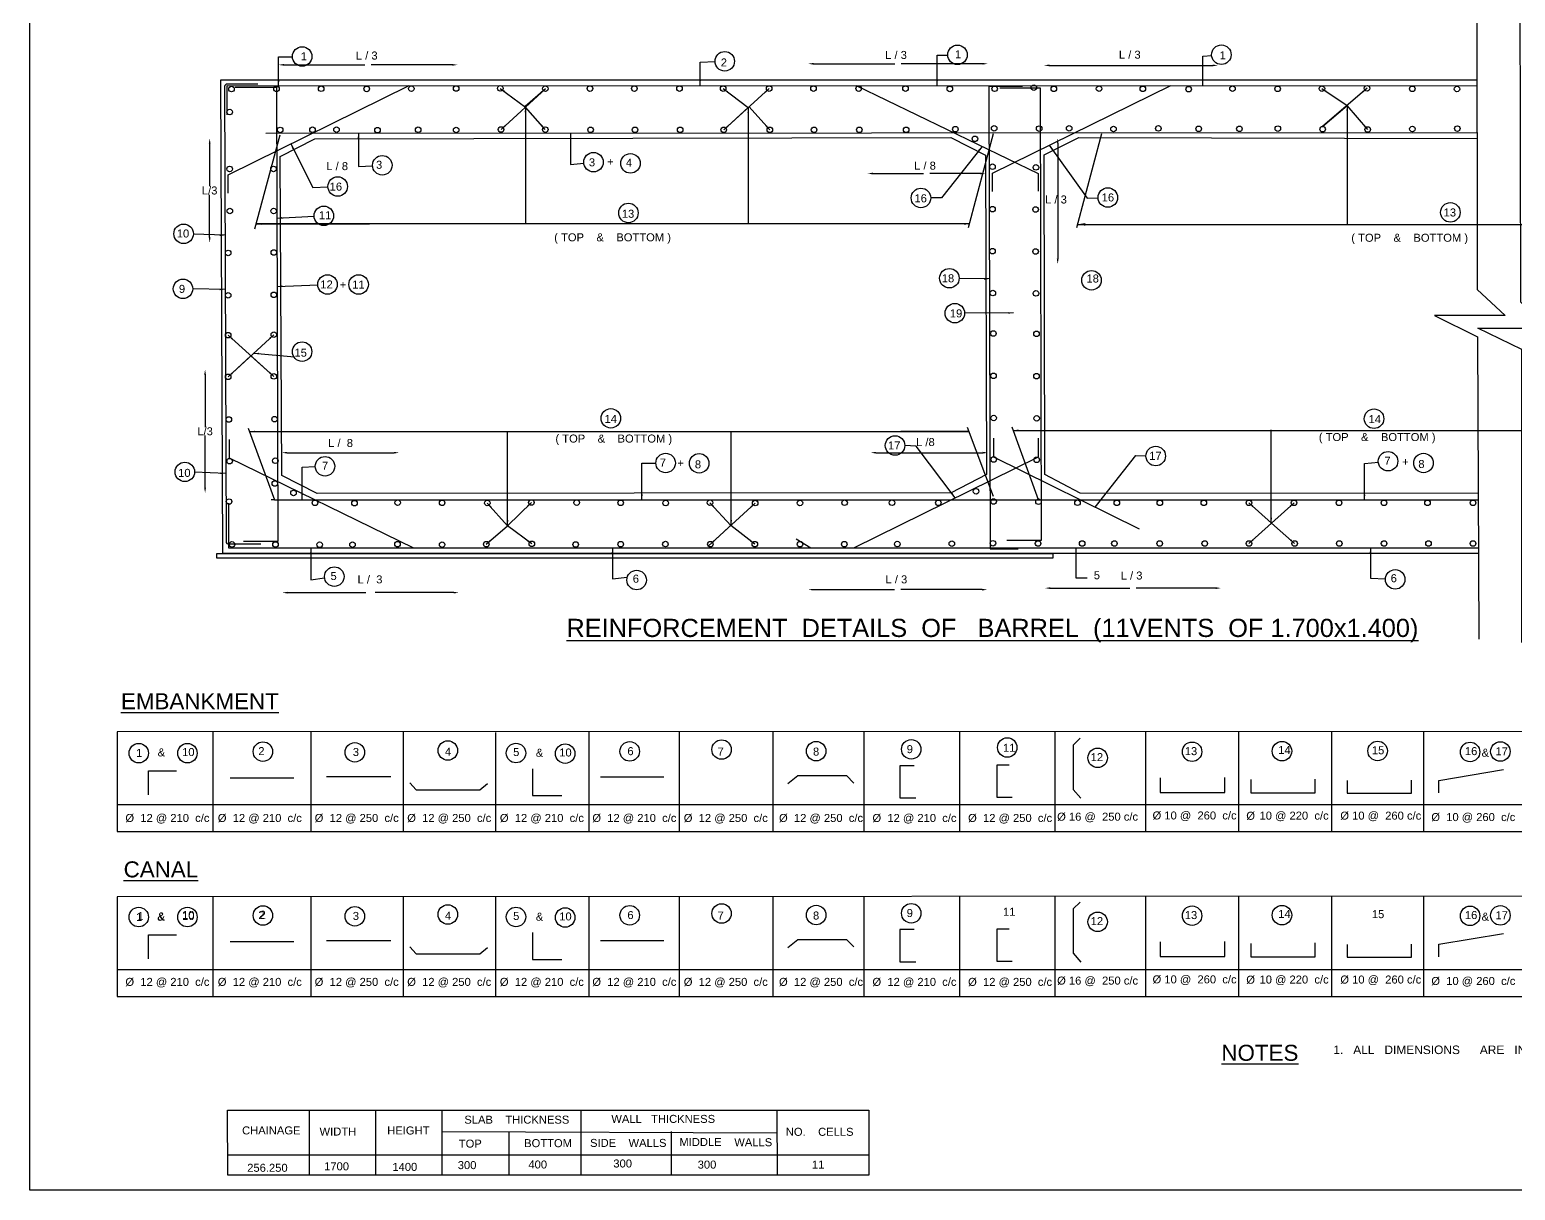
# Model space of a CAD drawing. Header units: inches. Extents: x 33096 to 37838, y -119 to 3188.
# Drawn here: x 33096 to 35880, y -116 to 2058 of the extents above; entities that cross this region are included whole.
import ezdxf

# ---------------------------------------------------------------- set-up
doc = ezdxf.new("R2010")
doc.units = ezdxf.units.IN
doc.header["$MEASUREMENT"] = 0
doc.layers.add('DIMENSIONS', color=255, linetype='Continuous')
doc.layers.add('TEXT', color=1, linetype='Continuous')
doc.styles.get("Standard").update_dxf_attribs({"font": 'arial.ttf', "height": 15})
doc.dimstyles.get("Standard").update_dxf_attribs({"dimtxt": 15, "dimasz": 10, "dimexe": 0.18, "dimexo": 0.0625, "dimgap": 0.09, "dimtad": 0, "dimtih": 1, "dimtoh": 1, "dimdec": 4, "dimzin": 0, "dimdsep": 46, "dimtxsty": 'Standard', "dimcen": 0.09, "dimse1": 1, "dimse2": 1, "dimadec": 0, "dimazin": 0, "dimtfac": 1, "dimtdec": 4, "dimtofl": 0, "dimtmove": 0, "dimatfit": 3, "dimfxl": 1, "dimtolj": 1, "dimtzin": 0, "dimarcsym": 0})

# ---------------------------------------------------------------- blocks, each defined once
blk = doc.blocks.new('*D80')
at = {"layer": 'Defpoints', "color": 0, "transparency": 16777216}
for p in [(34891.8, 1994.2), (34555.3, 1964.3), (34891.8, 1964.3)]:
    blk.add_point(p, dxfattribs=at)
at = {"layer": 'DIMENSIONS', "color": 0, "lineweight": -2, "transparency": 16777216}
for p, q in [((34565.3, 1994.2), (34717.7, 1994.2)), ((34881.8, 1994.2), (34729.5, 1994.2))]:
    blk.add_line(p, q, dxfattribs=at)
at = {"layer": 'DIMENSIONS', "color": 0, "transparency": 16777216}
for points in [[(34565.3, 1995.8), (34565.3, 1992.5), (34555.3, 1994.2)], [(34881.8, 1995.8), (34881.8, 1992.5), (34891.8, 1994.2)]]:
    blk.add_solid(points, dxfattribs=at)
at = {"layer": 'DIMENSIONS', "color": 0, "transparency": 16777216, "insert": (34723.6, 1994.2), "char_height": 15, "attachment_point": 5}
blk.add_mtext('\\A1;  ', dxfattribs=at)
blk = doc.blocks.new('*D81')
at = {"layer": 'Defpoints', "color": 0, "transparency": 16777216}
for p in [(34996.8, 1992.9), (35323.1, 1992.9), (35323.1, 1991.1)]:
    blk.add_point(p, dxfattribs=at)
at = {"layer": 'DIMENSIONS', "color": 0, "lineweight": -2, "transparency": 16777216}
blk.add_line((35006.8, 1991.1), (35313.1, 1991.1), dxfattribs=at)
at = {"layer": 'DIMENSIONS', "color": 0, "transparency": 16777216}
for points in [[(35006.8, 1992.8), (35006.8, 1989.5), (34996.8, 1991.1)], [(35313.1, 1992.8), (35313.1, 1989.5), (35323.1, 1991.1)]]:
    blk.add_solid(points, dxfattribs=at)
blk = doc.blocks.new('*D83')
at = {"layer": 'Defpoints', "color": 0, "transparency": 16777216}
for p in [(33562.5, 1989.5), (33898, 1992.1), (33898, 1989.5)]:
    blk.add_point(p, dxfattribs=at)
at = {"layer": 'DIMENSIONS', "color": 0, "lineweight": -2, "transparency": 16777216}
for p, q in [((33572.5, 1992.1), (33724.3, 1992.1)), ((33888, 1992.1), (33736.2, 1992.1))]:
    blk.add_line(p, q, dxfattribs=at)
at = {"layer": 'DIMENSIONS', "color": 0, "transparency": 16777216}
for points in [[(33572.5, 1993.8), (33572.5, 1990.5), (33562.5, 1992.1)], [(33888, 1993.8), (33888, 1990.5), (33898, 1992.1)]]:
    blk.add_solid(points, dxfattribs=at)
at = {"layer": 'DIMENSIONS', "color": 0, "transparency": 16777216, "insert": (33730.3, 1992.1), "char_height": 15, "attachment_point": 5}
blk.add_mtext('\\A1;  ', dxfattribs=at)
blk = doc.blocks.new('*D84')
at = {"layer": 'Defpoints', "color": 0, "transparency": 16777216}
for p in [(34666.3, 1787.9), (34887.8, 1788.6), (34887.8, 1788.6)]:
    blk.add_point(p, dxfattribs=at)
at = {"layer": 'DIMENSIONS', "color": 0, "lineweight": -2, "transparency": 16777216}
for p, q in [((34676.3, 1788.6), (34771.1, 1788.6)), ((34877.8, 1788.6), (34782.9, 1788.6))]:
    blk.add_line(p, q, dxfattribs=at)
at = {"layer": 'DIMENSIONS', "color": 0, "transparency": 16777216}
for points in [[(34676.3, 1790.2), (34676.3, 1786.9), (34666.3, 1788.6)], [(34877.8, 1790.2), (34877.8, 1786.9), (34887.8, 1788.6)]]:
    blk.add_solid(points, dxfattribs=at)
at = {"layer": 'DIMENSIONS', "color": 0, "transparency": 16777216, "insert": (34777, 1788.6), "char_height": 15, "attachment_point": 5}
blk.add_mtext('\\A1;  ', dxfattribs=at)
blk = doc.blocks.new('*D85')
at = {"layer": 'Defpoints', "color": 0, "transparency": 16777216}
for p in [(35019.2, 1854.8), (35019.2, 1618.8), (35022.7, 1618.8)]:
    blk.add_point(p, dxfattribs=at)
at = {"layer": 'DIMENSIONS', "color": 0, "lineweight": -2, "transparency": 16777216}
blk.add_line((35022.7, 1844.8), (35022.7, 1628.8), dxfattribs=at)
at = {"layer": 'DIMENSIONS', "color": 0, "transparency": 16777216}
for points in [[(35021, 1844.8), (35024.4, 1844.8), (35022.7, 1854.8)], [(35021, 1628.8), (35024.4, 1628.8), (35022.7, 1618.8)]]:
    blk.add_solid(points, dxfattribs=at)
blk = doc.blocks.new('*D89')
at = {"layer": 'Defpoints', "color": 0, "transparency": 16777216}
for p in [(34998.9, 1012.6), (35328.6, 1012.6), (35328.6, 1011.9)]:
    blk.add_point(p, dxfattribs=at)
at = {"layer": 'DIMENSIONS', "color": 0, "lineweight": -2, "transparency": 16777216}
for p, q in [((35008.9, 1011.9), (35157.8, 1011.9)), ((35318.6, 1011.9), (35169.7, 1011.9))]:
    blk.add_line(p, q, dxfattribs=at)
at = {"layer": 'DIMENSIONS', "color": 0, "transparency": 16777216}
for points in [[(35008.9, 1013.5), (35008.9, 1010.2), (34998.9, 1011.9)], [(35318.6, 1013.5), (35318.6, 1010.2), (35328.6, 1011.9)]]:
    blk.add_solid(points, dxfattribs=at)
at = {"layer": 'DIMENSIONS', "color": 0, "transparency": 16777216, "insert": (35163.8, 1011.9), "char_height": 15, "attachment_point": 5}
blk.add_mtext('\\A1;  ', dxfattribs=at)
blk = doc.blocks.new('*D90')
at = {"layer": 'Defpoints', "color": 0, "transparency": 16777216}
for p in [(34555, 1007), (34890.8, 1009), (34890.8, 1007)]:
    blk.add_point(p, dxfattribs=at)
at = {"layer": 'DIMENSIONS', "color": 0, "lineweight": -2, "transparency": 16777216}
for p, q in [((34565, 1009), (34717, 1009)), ((34880.8, 1009), (34728.8, 1009))]:
    blk.add_line(p, q, dxfattribs=at)
at = {"layer": 'DIMENSIONS', "color": 0, "transparency": 16777216}
for points in [[(34565, 1010.6), (34565, 1007.3), (34555, 1009)], [(34880.8, 1010.6), (34880.8, 1007.3), (34890.8, 1009)]]:
    blk.add_solid(points, dxfattribs=at)
at = {"layer": 'DIMENSIONS', "color": 0, "transparency": 16777216, "insert": (34722.9, 1009), "char_height": 15, "attachment_point": 5}
blk.add_mtext('\\A1;  ', dxfattribs=at)
blk = doc.blocks.new('*D91')
at = {"layer": 'Defpoints', "color": 0, "transparency": 16777216}
for p in [(33569.5, 1003.4), (33900.4, 1003.4), (33900.4, 1003.4)]:
    blk.add_point(p, dxfattribs=at)
at = {"layer": 'DIMENSIONS', "color": 0, "lineweight": -2, "transparency": 16777216}
for p, q in [((33579.5, 1003.4), (33726.1, 1003.4)), ((33890.4, 1003.4), (33743.8, 1003.4))]:
    blk.add_line(p, q, dxfattribs=at)
at = {"layer": 'DIMENSIONS', "color": 0, "transparency": 16777216}
for points in [[(33579.5, 1005), (33579.5, 1001.7), (33569.5, 1003.4)], [(33890.4, 1005), (33890.4, 1001.7), (33900.4, 1003.4)]]:
    blk.add_solid(points, dxfattribs=at)
at = {"layer": 'DIMENSIONS', "color": 0, "transparency": 16777216, "insert": (33734.9, 1003.4), "char_height": 15, "attachment_point": 5}
blk.add_mtext('\\A1;   ', dxfattribs=at)
blk = doc.blocks.new('*D92')
at = {"layer": 'Defpoints', "color": 0, "transparency": 16777216}
for p in [(33568.5, 1264.8), (33788.6, 1265.6), (33788.6, 1264.8)]:
    blk.add_point(p, dxfattribs=at)
at = {"layer": 'DIMENSIONS', "color": 0, "lineweight": -2, "transparency": 16777216}
blk.add_line((33578.5, 1265.6), (33778.6, 1265.6), dxfattribs=at)
at = {"layer": 'DIMENSIONS', "color": 0, "transparency": 16777216}
for points in [[(33578.5, 1267.2), (33578.5, 1263.9), (33568.5, 1265.6)], [(33778.6, 1267.2), (33778.6, 1263.9), (33788.6, 1265.6)]]:
    blk.add_solid(points, dxfattribs=at)
blk = doc.blocks.new('*D93')
at = {"layer": 'Defpoints', "color": 0, "transparency": 16777216}
for p in [(34672.2, 1264.8), (34892.4, 1265.6), (34892.4, 1264.8)]:
    blk.add_point(p, dxfattribs=at)
at = {"layer": 'DIMENSIONS', "color": 0, "lineweight": -2, "transparency": 16777216}
blk.add_line((34682.2, 1265.6), (34882.4, 1265.6), dxfattribs=at)
at = {"layer": 'DIMENSIONS', "color": 0, "transparency": 16777216}
for points in [[(34682.2, 1267.2), (34682.2, 1263.9), (34672.2, 1265.6)], [(34882.4, 1267.2), (34882.4, 1263.9), (34892.4, 1265.6)]]:
    blk.add_solid(points, dxfattribs=at)
blk = doc.blocks.new('*D94')
at = {"layer": 'Defpoints', "color": 0, "transparency": 16777216}
for p in [(33434.8, 1421.3), (33424.8, 1189.9), (33434.8, 1189.9)]:
    blk.add_point(p, dxfattribs=at)
at = {"layer": 'DIMENSIONS', "color": 0, "lineweight": -2, "transparency": 16777216}
for p, q in [((33424.8, 1411.3), (33424.8, 1313.4)), ((33424.8, 1199.9), (33424.8, 1297.7))]:
    blk.add_line(p, q, dxfattribs=at)
at = {"layer": 'DIMENSIONS', "color": 0, "transparency": 16777216}
for points in [[(33423.1, 1411.3), (33426.5, 1411.3), (33424.8, 1421.3)], [(33423.1, 1199.9), (33426.5, 1199.9), (33424.8, 1189.9)]]:
    blk.add_solid(points, dxfattribs=at)
at = {"layer": 'DIMENSIONS', "color": 0, "transparency": 16777216, "insert": (33424.8, 1305.6), "char_height": 15, "attachment_point": 5}
blk.add_mtext('\\A1;L/3', dxfattribs=at)
blk = doc.blocks.new('*D95')
at = {"layer": 'Defpoints', "color": 0, "transparency": 16777216}
for p in [(33431.7, 1854.5), (33431.7, 1658.9), (33433.3, 1658.9)]:
    blk.add_point(p, dxfattribs=at)
at = {"layer": 'DIMENSIONS', "color": 0, "lineweight": -2, "transparency": 16777216}
for p, q in [((33433.3, 1844.5), (33433.3, 1764.6)), ((33433.3, 1668.9), (33433.3, 1748.9))]:
    blk.add_line(p, q, dxfattribs=at)
at = {"layer": 'DIMENSIONS', "color": 0, "transparency": 16777216}
for points in [[(33431.7, 1844.5), (33435, 1844.5), (33433.3, 1854.5)], [(33431.7, 1668.9), (33435, 1668.9), (33433.3, 1658.9)]]:
    blk.add_solid(points, dxfattribs=at)
at = {"layer": 'DIMENSIONS', "color": 0, "transparency": 16777216, "insert": (33433.3, 1756.7), "char_height": 15, "attachment_point": 5}
blk.add_mtext('\\A1;L/3', dxfattribs=at)

msp = doc.modelspace()

# ---------------------------------------------------------------- linework, layer by layer
at = {"color": 0}
for points in [[(33538.71152, 1864.23368), (35808.92099, 1865.47763), (35808.92099, 2141.6584)], [(35892.41472, 909.9011), (35892.41472, 1458.68879), (35810.24952, 1498.67191), (35942.78274, 1498.67191), (35890.61097, 1547.81876), (35889.33019, 2140.45863)], [(35811.42535, 1076.67031), (33457.93132, 1076.67031), (33454.51191, 1964.25793), (35808.92099, 1964.25793)], [(33466.06712, 1898.63536), (33466.06712, 1953.42918), (35808.92099, 1953.07086)], [(33467.82971, 1751.67031), (33467.82971, 1786.32598), (33807.31668, 1953.37699)], [(33481.33861, 1950.25629), (33558.49258, 1950.25629), (33561.39459, 1099.09309), (33496.9538, 1099.09309)], [(34644.7498, 1953.24891), (34985.88111, 1788.46796), (34985.88111, 1755.62553)], [(34956.55995, 1951.55222), (34893.82988, 1951.55222), (34895.8773, 1085.23765), (34948.74013, 1085.23765)], [(34900.38358, 1754.97839), (34900.38358, 1789.27689), (35234.46976, 1953.15872)], [(34927.3574, 1101.55737), (34992.59449, 1101.55737), (34990.40555, 1948.35391), (34913.97555, 1948.35391)], [(35808.92099, 1865.47763), (35808.92099, 1571.38006), (35861.6304, 1522.32281), (35729.19049, 1522.32281), (35809.76817, 1482.50449), (35812.07983, 916.39321)], [(33564.5464, 1860.51089), (33517.25135, 1684.07013)], [(33565.73423, 1820.29806), (33630.73153, 1853.32058), (34822.31214, 1855.98737), (34887.66569, 1823.07149), (34889.42904, 1224.61468), (34823.1171, 1190.57876), (33634.89765, 1188.96517), (33568.65783, 1222.73484), (33565.73423, 1820.29806)], [(34902.00098, 1863.17224), (34854.96554, 1686.55155)], [(35810.96667, 1188.9976), (35064.54174, 1189.94785), (34998.61153, 1224.54081), (34997.27729, 1823.39966), (35062.42158, 1856.01296), (35808.92099, 1854.03217)], [(35104.9202, 1863.21153), (35057.72307, 1687.06459)], [(33505.27318, 1311.54303), (33554.7292, 1177.37825), (33548.66543, 1177.37825)], [(34853.26619, 1313.27089), (34901.71162, 1183.80778)], [(34986.93882, 1177.27251), (34937.39355, 1313.19055)], [(33470.15345, 1290.32801), (33470.15345, 1255.86852), (33815.38737, 1087.57165)], [(34640.60605, 1087.57165), (34986.98319, 1258.08883), (34986.98319, 1292.77216)], [(34902.10954, 1292.47886), (34902.10954, 1257.59685), (35175.50735, 1123.01108)], [(33468.71714, 1171.11793), (33468.71714, 1087.57165), (35811.38084, 1087.57165)], [(33554.7292, 1177.37825), (35811.0148, 1177.21166)], [(34532.82437, 1103.92063), (34559.96409, 1087.57165)], [(33259.92661, 742.34017), (33259.92661, 606.38712), (33259.92661, 555.81413), (36237.88673, 555.81413), (36237.88673, 743.26175), (33259.92661, 742.34017), (33259.92661, 606.38712), (36237.88673, 606.38712)], [(33439.28077, 742.39567), (33439.28077, 555.81413)], [(33623.21067, 742.39567), (33623.21067, 555.81413)], [(33796.06996, 742.39567), (33796.06996, 555.81413)], [(33968.92923, 741.38897), (33968.92923, 554.80744)], [(34143.82558, 742.39567), (34143.82558, 555.81413)], [(34313.27877, 742.39567), (34313.27877, 555.81413)], [(34488.9705, 742.39567), (34488.9705, 555.81413)], [(34659.2752, 742.39567), (34659.2752, 555.81413)], [(34838.94669, 742.39567), (34838.94669, 555.81413)], [(35017.28701, 742.39567), (35017.28701, 555.81413)], [(35065.07322, 730.61251), (35051.7214, 717.94416)], [(35187.31922, 742.39567), (35187.31922, 555.81413)], [(35361.48538, 742.39567), (35361.48538, 555.81413)], [(35536.10327, 742.39567), (35536.10327, 555.81413)], [(35708.3154, 742.39567), (35708.3154, 555.81413)], [(35051.7214, 717.94416), (35051.7214, 634.80583), (35066.09296, 618.31792)], [(33318.91811, 624.54605), (33318.91811, 669.43066), (33371.45425, 669.43066)], [(34038.46867, 673.59338), (34038.46867, 623.48012), (34093.68555, 623.48012)], [(34753.69996, 679.19922), (34727.13211, 679.19922), (34727.13211, 619.03759), (34756.67472, 619.03759)], [(34931.57631, 680.04716), (34908.58862, 680.04716), (34908.58862, 619.93943), (34937.57675, 619.93943)], [(35737.06404, 628.17602), (35737.06404, 651.76873), (35858.382, 671.81646)], [(33471.94235, 656.68108), (33591.28207, 656.68108)], [(33652.62426, 658.73806), (33773.15145, 658.73806)], [(33808.27472, 646.8656), (33820.44618, 634.11489), (33939.48906, 634.11489), (33954.3323, 645.97601)], [(34165.69048, 658.51466), (34284.73337, 658.51466)], [(34517.05363, 645.56551), (34535.49142, 660.93707), (34626.60513, 660.93707), (34640.54236, 646.72313)], [(35214.87194, 656.34849), (35214.87194, 628.69346), (35335.66074, 628.69346), (35335.66074, 657.13597)], [(35384.83291, 653.23378), (35384.83291, 628.19366), (35505.49704, 628.19366), (35505.49704, 654.26863)], [(35565.47145, 651.61728), (35565.47145, 627.86833), (35685.51912, 627.86833), (35685.51912, 651.93035)], [(33259.92661, 433.60486), (33259.92661, 297.65181), (33259.92661, 247.07882), (36237.88673, 247.07882), (36237.88673, 434.52645), (33259.92661, 433.60486), (33259.92661, 297.65181), (36237.88673, 297.65181)], [(33439.28077, 433.66036), (33439.28077, 247.07882)], [(33623.21067, 433.66036), (33623.21067, 247.07882)], [(33796.06996, 433.66036), (33796.06996, 247.07882)], [(33968.92923, 432.65367), (33968.92923, 246.07213)], [(34143.82558, 433.66036), (34143.82558, 247.07882)], [(34313.27877, 433.66036), (34313.27877, 247.07882)], [(34488.9705, 433.66036), (34488.9705, 247.07882)], [(34659.2752, 433.66036), (34659.2752, 247.07882)], [(34838.94669, 433.66036), (34838.94669, 247.07882)], [(35017.28701, 433.66036), (35017.28701, 247.07882)], [(35065.07322, 423.52692), (35051.7214, 410.85857)], [(35187.31922, 433.66036), (35187.31922, 247.07882)], [(35361.48538, 433.66036), (35361.48538, 247.07882)], [(35536.10327, 433.66036), (35536.10327, 247.07882)], [(35708.3154, 433.66036), (35708.3154, 247.07882)], [(35051.7214, 410.85857), (35051.7214, 327.72023), (35066.09296, 311.23232)], [(33318.91811, 317.46046), (33318.91811, 362.34506), (33371.45425, 362.34506)], [(34038.46867, 366.50779), (34038.46867, 316.39453), (34093.68555, 316.39453)], [(34753.69996, 372.11363), (34727.13211, 372.11363), (34727.13211, 311.952), (34756.67472, 311.952)], [(34931.57631, 372.96157), (34908.58862, 372.96157), (34908.58862, 312.85383), (34937.57675, 312.85383)], [(35737.06404, 321.09043), (35737.06404, 344.68314), (35858.382, 364.73087)], [(33471.94235, 349.59548), (33591.28207, 349.59548)], [(33652.62426, 351.65247), (33773.15145, 351.65247)], [(33808.27472, 339.78), (33820.44618, 327.0293), (33939.48906, 327.0293), (33954.3323, 338.89041)], [(34165.69048, 351.42907), (34284.73337, 351.42907)], [(34517.05363, 338.47991), (34535.49142, 353.85148), (34626.60513, 353.85148), (34640.54236, 339.63754)], [(35214.87194, 349.2629), (35214.87194, 321.60787), (35335.66074, 321.60787), (35335.66074, 350.05038)], [(35384.83291, 346.14819), (35384.83291, 321.10807), (35505.49704, 321.10807), (35505.49704, 347.18303)], [(35565.47145, 344.53168), (35565.47145, 320.78274), (35685.51912, 320.78274), (35685.51912, 344.84476)], [(33466.47938, 33.91279), (34668.75537, 33.91279), (34668.75537, -87.82406), (33467.69318, -87.82406), (33466.47938, 33.91279)], [(33619.93741, 33.91279), (33619.93741, -87.82406)], [(33743.99425, 33.91279), (33743.99425, -87.82406)], [(33868.77338, 33.91279), (33868.77338, -87.82406)], [(34129.19579, 33.91279), (34129.19579, -87.82406)], [(34496.11604, 33.91279), (34497.09541, -87.82406)], [(33868.77338, -6.09069), (34496.46021, -8.86789)], [(33994.1321, -6.96981), (33994.1321, -87.82406)], [(34298.43007, -6.1887), (34298.43007, -87.82406)], [(33467.31417, -49.81159), (34668.75537, -49.81159)]]:
    msp.add_lwpolyline(points, dxfattribs=at)
msp.add_lwpolyline([(33523.77961, 1956.22035), (33466.41842, 1956.22035, 0.3741714585), (33461.02698, 1951.52888), (33464.15051, 1099.10592, 0.4539569613), (33469.303, 1094.63355), (33529.03052, 1094.63355)], format="xyb", dxfattribs=at)
msp.add_lwpolyline([(33447.07625, 1076.67031), (35013.75013, 1076.67031), (35013.75013, 1068.10328), (33447.07625, 1068.10328)], close=True, dxfattribs=at)
for centre, radius in [((33606.76077, 2007.71637), 18.27525), ((34398.76559, 1998.76487), 18.27525), ((34834.84815, 2010.93705), 18.27525), ((35329.52419, 2011.123), 18.27525), ((33474.19516, 1946.7991), 5.20047), ((33558.62271, 1947.07567), 5.20047), ((33642.24388, 1947.32715), 5.20047), ((33727.72584, 1947.04227), 5.20047), ((33811.33123, 1947.54278), 5.20047), ((33895.26953, 1947.77192), 5.20047), ((33978.06114, 1948.00106), 5.20047), ((34062.5598, 1947.45469), 5.20047), ((34146.07423, 1947.67753), 5.20047), ((34229.35298, 1947.67753), 5.20047), ((34313.92437, 1947.67753), 5.20047), ((34395.69368, 1947.67753), 5.20047), ((34482.0482, 1947.67753), 5.20047), ((34564.99793, 1947.67753), 5.20047), ((34649.82375, 1947.67753), 5.20047), ((34737.54135, 1947.67753), 5.20047), ((34820.66198, 1947.0138), 5.20047), ((34904.52388, 1947.33483), 5.20047), ((34977.90558, 1949.42078), 5.20047), ((35015.49883, 1947.17358), 5.20047), ((35100.32465, 1947.4946), 5.20047), ((35182.37855, 1947.19034), 5.20047), ((35268.16831, 1946.54829), 5.20047), ((35350.41101, 1947.57709), 5.20047), ((35434.85756, 1947.22257), 5.20047), ((35517.88484, 1947.57709), 5.20047), ((35602.49279, 1948.25016), 5.20047), ((35687.29416, 1947.18664), 5.20047), ((35771.03107, 1946.83213), 5.20047), ((33470.87342, 1903.6543), 5.20047), ((33565.53123, 1870.27128), 5.20047), ((33626.07739, 1870.54134), 5.20047), ((33671.07895, 1870.73904), 5.20047), ((33747.90773, 1869.82249), 5.20047), ((33824.17425, 1870.55214), 5.20047), ((33895.26953, 1870.09385), 5.20047), ((33979.43719, 1871.01041), 5.20047), ((34062.37613, 1870.89665), 5.20047), ((34147.26083, 1870.28797), 5.20047), ((34230.53958, 1870.28797), 5.20047), ((34315.11097, 1870.28797), 5.20047), ((34396.88028, 1870.28797), 5.20047), ((34483.2348, 1870.28797), 5.20047), ((34566.18453, 1870.28797), 5.20047), ((34651.01035, 1870.28797), 5.20047), ((34738.72795, 1870.28797), 5.20047), ((34830.94389, 1871.57208), 5.20047), ((34903.55995, 1873.17722), 5.20047), ((34987.89168, 1872.7117), 5.20047), ((35044.25006, 1873.27301), 5.20047), ((35127.39085, 1871.96151), 5.20047), ((35211.48258, 1873.02504), 5.20047), ((35287.0587, 1872.31603), 5.20047), ((35363.34445, 1872.31603), 5.20047), ((35435.3724, 1872.67053), 5.20047), ((35519.29595, 1871.66037), 5.20047), ((35603.7425, 1870.95135), 5.20047), ((35687.47942, 1872.01487), 5.20047), ((35771.74071, 1872.74021), 5.20047), ((34867.544, 1853.6245), 5.20047), ((33756.80389, 1804.05275), 18.27525), ((34152.77165, 1809.86926), 18.27525), ((34221.97422, 1807.59045), 18.27525), ((33470.71326, 1797.15168), 5.20047), ((33553.06969, 1797.15168), 5.20047), ((33673.35141, 1764.18597), 18.27525), ((34900.60779, 1801.28568), 5.20047), ((34981.89658, 1800.03188), 5.20047), ((34766.38015, 1742.83588), 18.27525), ((35116.6599, 1743.52542), 18.27525), ((33647.38728, 1709.25711), 18.27525), ((34218.19074, 1714.70522), 18.27525), ((34900.55305, 1721.81282), 5.20047), ((34981.25666, 1721.1973), 5.20047), ((35758.6714, 1715.71735), 18.27525), ((33471.20994, 1718.37036), 5.20047), ((33553.29018, 1718.37036), 5.20047), ((33384.48799, 1675.66249), 18.27525), ((33467.94239, 1639.80372), 5.20047), ((33553.62779, 1640.58216), 5.20047), ((34900.55305, 1643.11888), 5.20047), ((34981.25666, 1642.50336), 5.20047), ((33383.36715, 1572.49958), 18.27525), ((33654.25602, 1580.71559), 18.27525), ((33712.52827, 1580.71559), 18.27525), ((34819.73677, 1592.39605), 18.27525), ((35086.11765, 1588.59876), 18.27525), ((33467.94239, 1560.40663), 5.20047), ((33553.62779, 1561.18507), 5.20047), ((34901.21735, 1564.64447), 5.20047), ((34981.92095, 1564.02895), 5.20047), ((34829.91663, 1526.86307), 18.27525), ((33467.94239, 1485.82838), 5.20047), ((33553.62779, 1486.60682), 5.20047), ((34902.18873, 1488.79908), 5.20047), ((34982.89234, 1488.18356), 5.20047), ((33606.61362, 1454.84388), 18.27525), ((33467.94239, 1407.6521), 5.20047), ((33553.62779, 1408.43054), 5.20047), ((34902.32382, 1409.55668), 5.20047), ((34983.02743, 1408.94116), 5.20047), ((34185.17171, 1329.92632), 18.27525), ((35615.59543, 1329.20799), 18.27525), ((33469.28719, 1327.69446), 5.20047), ((33554.97259, 1328.4729), 5.20047), ((34902.7213, 1330.57655), 5.20047), ((34983.4249, 1329.96103), 5.20047), ((34717.94036, 1279.00504), 18.27525), ((33470.63894, 1249.70142), 5.20047), ((33556.32434, 1250.47986), 5.20047), ((33649.5127, 1240.06047), 18.27525), ((34287.93872, 1246.24767), 18.27525), ((34350.8208, 1245.68685), 18.27525), ((34902.69498, 1252.78913), 5.20047), ((34983.39859, 1252.17361), 5.20047), ((35206.44846, 1259.34214), 18.27525), ((35641.9181, 1249.55299), 18.27525), ((35708.30414, 1246.26096), 18.27525), ((33386.75915, 1229.56226), 18.27525), ((33555.49062, 1207.92078), 5.20047), ((34869.74383, 1193.28874), 5.20047), ((33469.78615, 1174.00173), 5.20047), ((33590.55699, 1190.15883), 5.20047), ((33630.66587, 1171.61801), 5.20047), ((33704.84251, 1171.01707), 5.20047), ((33785.58588, 1171.90358), 5.20047), ((33868.99111, 1171.60807), 5.20047), ((33953.68281, 1171.29694), 5.20047), ((34036.36885, 1172.25478), 5.20047), ((34121.21192, 1172.01532), 5.20047), ((34203.66059, 1171.57345), 5.20047), ((34288.03435, 1171.19794), 5.20047), ((34370.976, 1171.89531), 5.20047), ((34455.81724, 1171.16363), 5.20047), ((34539.66069, 1171.34848), 5.20047), ((34623.27265, 1171.74612), 5.20047), ((34712.28937, 1171.86882), 5.20047), ((34798.97877, 1171.53393), 5.20047), ((34902.52436, 1174.23094), 5.20047), ((34986.68436, 1173.69965), 5.20047), ((35059.91981, 1171.7481), 5.20047), ((35133.64295, 1171.60159), 5.20047), ((35214.03897, 1171.60159), 5.20047), ((35296.51779, 1171.60159), 5.20047), ((35381.0794, 1171.60159), 5.20047), ((35465.64101, 1171.60159), 5.20047), ((35550.01091, 1171.60159), 5.20047), ((35634.15597, 1171.60159), 5.20047), ((35715.80167, 1171.60159), 5.20047), ((35801.1964, 1171.60159), 5.20047), ((33475.19751, 1093.81422), 5.20047), ((33556.70489, 1093.66616), 5.20047), ((33639.47014, 1093.18664), 5.20047), ((33700.99759, 1093.29945), 5.20047), ((33785.2901, 1094.18596), 5.20047), ((33868.99111, 1093.29945), 5.20047), ((33951.76545, 1094.19088), 5.20047), ((34037.08785, 1094.90925), 5.20047), ((34119.32431, 1093.59021), 5.20047), ((34203.73287, 1094.12052), 5.20047), ((34287.52164, 1094.3103), 5.20047), ((34371.70749, 1094.12255), 5.20047), ((34455.06794, 1094.28001), 5.20047), ((34539.81752, 1094.28001), 5.20047), ((34622.69773, 1094.18516), 5.20047), ((34722.116, 1094.37187), 5.20047), ((34824.29087, 1095.12018), 5.20047), ((34901.31595, 1095.93599), 5.20047), ((34985.96186, 1095.39211), 5.20047), ((35068.49477, 1095.39211), 5.20047), ((35129.01889, 1095.39211), 5.20047), ((35213.96494, 1095.39211), 5.20047), ((35298.3319, 1095.39211), 5.20047), ((35381.23162, 1095.39211), 5.20047), ((35466.69902, 1095.39211), 5.20047), ((35550.47136, 1095.39211), 5.20047), ((35634.4715, 1095.39211), 5.20047), ((35717.73802, 1095.39211), 5.20047), ((35801.20086, 1095.39211), 5.20047), ((33666.94913, 1033.38586), 18.27525), ((34233.57935, 1026.92735), 18.27525), ((35655.27806, 1028.17108), 18.27525), ((33879.74752, 707.61929), 18.27525), ((34220.65303, 705.99191), 18.27525), ((34392.74743, 709.39033), 18.27525), ((34570.01713, 706.4497), 18.27525), ((34748.20608, 709.84812), 18.27525), ((34928.16602, 713.24653), 18.27525), ((35443.04988, 706.34966), 18.27525), ((35622.30519, 706.88409), 18.27525), ((35852.45487, 705.81638), 18.27525), ((33300.46703, 702.66508), 18.27525), ((33391.69196, 702.66508), 18.27525), ((33533.12169, 705.57499), 18.27525), ((33705.48476, 704.22088), 18.27525), ((34007.471, 702.90345), 18.27525), ((34099.59091, 701.88942), 18.27525), ((35097.63393, 693.82767), 18.27525), ((35274.6245, 705.30728), 18.27525), ((35795.62604, 704.91057), 18.27525), ((33879.74752, 400.5337), 18.27525), ((34392.74743, 402.30473), 18.27525), ((34570.01713, 399.36411), 18.27525), ((34748.20608, 402.76253), 18.27525), ((33300.46703, 395.57949), 18.27525), ((33391.69196, 395.57949), 18.27525), ((33533.12169, 398.48939), 18.27525), ((33705.48476, 397.13528), 18.27525), ((34007.471, 395.81786), 18.27525), ((34099.59091, 394.80383), 18.27525), ((34220.65303, 398.90632), 18.27525), ((35097.63393, 386.74208), 18.27525), ((35274.6245, 398.22169), 18.27525), ((35443.04988, 399.26407), 18.27525), ((35795.62604, 397.82498), 18.27525), ((35852.45487, 398.73079), 18.27525)]:
    msp.add_circle(centre, radius, dxfattribs=at)
at = {"layer": 'DIMENSIONS', "color": 0}
msp.add_lwpolyline([(37788.66838, -116.19915), (33096.08098, -116.19915), (33096.08098, 3187.8024), (37788.66838, 3187.8024)], close=True, dxfattribs=at)

# ---------------------------------------------------------------- texts
at = {"layer": 'TEXT', "color": 0}
for s, height, p in [('1', 15, (33604.0321, 2000.62961)), ('L / 3', 15, (33707.35458, 2002.10248)), ('L / 3', 15, (34699.32994, 2003.1894)), ('1', 15, (34830.25268, 2004.43487)), ('L / 3', 15, (35137.40377, 2003.71677)), ('1', 15, (35326.29033, 2002.6174)), ('2', 15, (34391.21374, 1989.09478)), ('L / 8', 15, (33651.91794, 1794.93417)), ('3', 15, (33745.16712, 1797.45156)), ('3', 15, (34144.06919, 1802.02705)), ('+', 15, (34178.18736, 1803.2022)), ('4', 15, (34213.48202, 1801.43948)), ('L / 8', 15, (34753.63103, 1795.82394)), ('16', 15, (33658.21856, 1756.544)), ('16', 15, (34754.29855, 1734.61945)), ('L / 3', 15, (34999.16091, 1732.40949)), ('16', 15, (35105.16199, 1736.22967)), ('11', 15, (33638.06242, 1702.91834)), ('13', 15, (34205.83485, 1705.66446)), ('13', 15, (35745.99901, 1708.09805)), ('10', 15, (33371.7067, 1668.72556)), ('( TOP    &    BOTTOM )', 15, (34079.08524, 1661.53952)), ('( TOP    &    BOTTOM )', 15, (35572.99247, 1660.73542)), ('12', 15, (33640.7016, 1573.26185)), ('11', 15, (33700.41944, 1572.82324)), ('18', 15, (34805.45306, 1584.80653)), ('18', 15, (35076.64599, 1584.38638)), ('9', 15, (33375.73282, 1564.96943)), ('+', 15, (33677.14704, 1572.82324)), ('19', 15, (34820.5334, 1519.06208)), ('15', 15, (33592.30995, 1445.42035)), ('14', 15, (34173.33782, 1321.2778)), ('14', 15, (35605.28719, 1320.90089)), ('L /  8', 15, (33655.39761, 1276.18287)), ('( TOP    &    BOTTOM )', 15, (34081.35671, 1284.53174)), ('17', 15, (34704.66205, 1271.63661)), ('L /8', 15, (34757.27727, 1277.9891)), ('( TOP    &    BOTTOM )', 15, (35512.08386, 1287.37878)), ('7', 15, (34276.947, 1239.52416)), ('17', 15, (35194.15208, 1252.1794)), ('7', 15, (35635.02673, 1243.05124)), ('+', 15, (35668.35553, 1241.00256)), ('10', 15, (33374.27383, 1220.25537)), ('7', 15, (33643.82854, 1233.62645)), ('+', 15, (34310.06408, 1238.57903)), ('8', 15, (34342.70805, 1236.21621)), ('8', 15, (35698.60782, 1236.90521)), ('5', 15, (33659.83268, 1027.05518)), ('L /  3', 15, (33710.53912, 1020.71803)), ('6', 15, (34226.37054, 1022.04899)), ('L / 3', 15, (34699.99621, 1020.72781)), ('5', 15, (35090.37928, 1028.5293)), ('L / 3', 15, (35140.8076, 1027.90535)), ('6', 15, (35646.77329, 1022.90074)), ('%%UREINFORCEMENT  DETAILS  OF   BARREL  (11VENTS  OF 1.700x1.400)', 34, (34102.03051, 920.32484)), ('%%UEMBANKMENT', 30, (33267.14905, 784.95491)), ('1', 15, (33295.415, 695.60762)), ('&', 15, (33335.87821, 696.58546)), ('10', 15, (33381.72564, 697.23736)), ('2', 15, (33524.54828, 699.0035)), ('3', 15, (33701.64662, 697.33466)), ('4', 15, (33874.31294, 698.12843)), ('5', 15, (34002.12448, 697.29401)), ('&', 15, (34044.59717, 696.00969)), ('10', 15, (34088.45408, 696.42691)), ('6', 15, (34216.26562, 698.93017)), ('7', 15, (34385.20647, 698.12048)), ('8', 15, (34564.10794, 698.11492)), ('9', 15, (34739.68801, 702.7122)), ('11', 15, (34920.24373, 705.2394)), ('12', 15, (35084.5347, 687.70541)), ('13', 15, (35260.91778, 698.95416)), ('14', 15, (35436.02127, 701.06336)), ('15', 15, (35611.59064, 700.66211)), ('16', 15, (35785.91022, 698.98212)), ('&', 15, (35817.23659, 696.06164)), ('17', 15, (35843.13304, 698.56491)), ('Ø  12 @ 210  c/c', 15, (33275.46189, 573.78237)), ('Ø  12 @ 210  c/c', 15, (33448.61442, 573.78237)), ('Ø  12 @ 250  c/c', 15, (33630.20187, 573.78237)), ('Ø  12 @ 250  c/c', 15, (33803.5768, 573.78237)), ('Ø  12 @ 210  c/c', 15, (33977.23512, 573.78237)), ('Ø  12 @ 210  c/c', 15, (34150.60006, 573.78237)), ('Ø  12 @ 250  c/c', 15, (34321.9233, 573.78237)), ('Ø  12 @ 250  c/c', 15, (34500.45031, 573.78237)), ('Ø  12 @ 210  c/c', 15, (34675.57016, 573.78237)), ('Ø  12 @ 250  c/c', 15, (34854.81105, 573.78237)), ('Ø 16 @  250 c/c', 15, (35021.6637, 576.2)), ('Ø 10 @  260  c/c', 15, (35200.49083, 578.48156)), ('Ø', 15, (35376.16981, 577.86156)), ('10 @ 220  c/c', 15, (35400.97138, 578.17917)), ('Ø 10 @  260 c/c ', 15, (35552.39642, 578.16215)), ('Ø  10 @ 260  c/c ', 15, (35722.95629, 575.46505)), ('%%UCANAL', 30, (33272.08204, 469.971)), ('1', 15, (33295.415, 388.52203)), ('1', 15, (33297.92952, 389.94477)), ('&', 15, (33335.00836, 388.71021)), ('&', 15, (33335.87821, 389.49987)), ('10', 15, (33381.5629, 392.00237)), ('10', 15, (33381.72564, 390.15177)), ('2', 15, (33524.54828, 391.91791)), ('2', 15, (33526.99431, 392.41389)), ('3', 15, (33701.64662, 390.24907)), ('4', 15, (33874.31294, 391.04284)), ('5', 15, (34002.12448, 390.20841)), ('&', 15, (34044.59717, 388.9241)), ('10', 15, (34088.45408, 389.34131)), ('6', 15, (34216.26562, 391.84457)), ('7', 15, (34385.20647, 391.03488)), ('8', 15, (34564.10794, 391.02932)), ('9', 15, (34739.68801, 395.6266)), ('11', 15, (34920.24373, 398.15381)), ('12', 15, (35084.5347, 380.61981)), ('13', 15, (35260.91778, 391.86857)), ('14', 15, (35436.02127, 393.97776)), ('15', 15, (35611.59064, 393.57652)), ('16', 15, (35785.91022, 391.89652)), ('&', 15, (35817.23659, 388.97605)), ('17', 15, (35843.13304, 391.47932)), ('Ø  12 @ 210  c/c', 15, (33275.46189, 266.69677)), ('Ø  12 @ 210  c/c', 15, (33448.61442, 266.69677)), ('Ø  12 @ 250  c/c', 15, (33630.20187, 266.69677)), ('Ø  12 @ 250  c/c', 15, (33803.5768, 266.69677)), ('Ø  12 @ 210  c/c', 15, (33977.23512, 266.69677)), ('Ø  12 @ 210  c/c', 15, (34150.60006, 266.69677)), ('Ø  12 @ 250  c/c', 15, (34321.9233, 266.69677)), ('Ø  12 @ 250  c/c', 15, (34500.45031, 266.69677)), ('Ø  12 @ 210  c/c', 15, (34675.57016, 266.69677)), ('Ø  12 @ 250  c/c', 15, (34854.81105, 266.69677)), ('Ø 16 @  250 c/c', 15, (35021.6637, 269.11441)), ('Ø 10 @  260  c/c', 15, (35200.49083, 271.39596)), ('Ø', 15, (35376.16981, 270.77596)), ('10 @ 220  c/c', 15, (35400.97138, 271.09357)), ('Ø 10 @  260 c/c ', 15, (35552.39642, 271.07655)), ('Ø  10 @ 260  c/c ', 15, (35722.95629, 268.37946)), ('%%UNOTES', 30, (35329.46568, 126.36198)), ('1.   ALL   DIMENSIONS      ARE   IN   MILLIMETERS,   UNLESS   OTHERWISE SPECIFIED.', 16, (35539.4043, 138.95496)), ('CHAINAGE', 15, (33494.092, -11.5317)), ('WIDTH', 15, (33639.29467, -13.64244)), ('HEIGHT', 15, (33766.11939, -11.70217)), ('SLAB    THICKNESS', 15, (33910.61817, 8.57586)), ('WALL   THICKNESS', 15, (34186.18982, 10.00638)), ('NO.    CELLS', 15, (34513.15567, -14.17728)), ('TOP', 15, (33900.29742, -36.30545)), ('BOTTOM', 15, (34022.72585, -35.41929)), ('SIDE    WALLS', 15, (34146.24631, -34.94957)), ('MIDDLE', 15, (34313.70435, -33.31618)), ('WALLS', 15, (34416.59115, -33.68853)), ('256.250', 15, (33503.73856, -81.58366)), ('1700', 15, (33647.89568, -78.8101)), ('1400', 15, (33775.80333, -79.87148)), ('300', 15, (33898.34844, -76.54322)), ('400', 15, (34030.70885, -75.38359)), ('300', 15, (34189.9064, -73.53456)), ('300', 15, (34347.98287, -75.60699)), ('11', 15, (34562.18134, -75.60699))]:
    msp.add_text(s, height=height, dxfattribs=at).set_placement(p)

# ---------------------------------------------------------------- dimensions: what is measured, and where the dimension line sits
at = {"layer": 'DIMENSIONS', "color": 0}
for base, p1, p2, text, picture, middle in [((33897.95833, 1992.14052), (33562.54387, 1989.52089), (33897.95833, 1989.52089), '  ', '*D83', (33730.2511, 1992.14052)), ((34891.80215, 1994.17704), (34555.3316, 1964.25793), (34891.80215, 1964.25793), '  ', '*D80', (34723.56688, 1994.17704)), ((35323.09116, 1991.14245), (34996.79758, 1992.90775), (35323.09116, 1992.90775), ' ', '*D81', (35159.94437, 1991.14245)), ((34887.76732, 1788.57696), (34666.29548, 1787.9244), (34887.76732, 1788.57696), '  ', '*D84', (34777.0314, 1788.57696)), ((33788.62449, 1265.57012), (33568.45181, 1264.84407), (33788.62449, 1264.84407), ' ', '*D92', (33678.53815, 1265.57012)), ((34892.38635, 1265.57012), (34672.21367, 1264.84407), (34892.38635, 1264.84407), ' ', '*D93', (34782.30001, 1265.57012)), ((33900.36533, 1003.35644), (33569.49689, 1003.35644), (33900.36533, 1003.35644), '   ', '*D91', (33734.93111, 1003.35644)), ((34890.77816, 1008.96067), (34555.02768, 1007.04119), (34890.77816, 1007.04119), '  ', '*D90', (34722.90292, 1008.96067)), ((35328.61606, 1011.88185), (34998.90248, 1012.56667), (35328.61606, 1012.56667), '  ', '*D89', (35163.75927, 1011.88185))]:
    dim = msp.add_linear_dim(base=base, p1=p1, p2=p2, text=text, dimstyle='Standard', dxfattribs=at)
    dim.commit()
    dim.dimension.update_dxf_attribs({"geometry": picture, "text_midpoint": middle})
for base, p1, p2, text, picture, middle in [((33433.34028, 1658.93936), (33431.74198, 1854.54599), (33431.74198, 1658.93936), 'L/3', '*D95', (33433.34028, 1756.74268)), ((35022.69037, 1618.84265), (35019.22626, 1854.79602), (35019.22626, 1618.84265), ' ', '*D85', (35022.69037, 1736.81933)), ((33424.80873, 1189.86718), (33434.78784, 1421.30438), (33434.78784, 1189.86718), 'L/3', '*D94', (33424.80873, 1305.58578))]:
    dim = msp.add_linear_dim(base=base, p1=p1, p2=p2, angle=90, text=text, dimstyle='Standard', dxfattribs=at)
    dim.commit()
    dim.dimension.update_dxf_attribs({"geometry": picture, "text_midpoint": middle})

# ---------------------------------------------------------------- leaders
at = {"color": 0}
for points, override in [([(33978.06114, 1948.00106), (34025.16844, 1913.06747)], {"dimgap": 0.09, "dimtad": 0}), ([(33979.43719, 1871.01041), (34062.5598, 1947.45469)], {"dimgap": 0.09, "dimtad": 0}), ([(34062.5598, 1947.45469), (34024.47563, 1913.85269)], {"dimgap": 0.09, "dimtad": 0}), ([(34395.69368, 1947.67753), (34442.79488, 1912.0092)], {"dimgap": 0.09, "dimtad": 0}), ([(34482.0482, 1947.67753), (34396.88028, 1870.28797)], {"dimgap": 0.09, "dimtad": 0}), ([(35517.88484, 1947.57709), (35565.19566, 1916.24633)], {"dimgap": 0.09, "dimtad": 0}), ([(35602.49279, 1948.25016), (35519.29595, 1876.86084)], {"dimgap": 0.09, "dimtad": 0}), ([(34062.37613, 1870.89665), (34025.16844, 1913.06747)], {"dimgap": 0.09, "dimtad": 0}), ([(34396.88028, 1870.28797), (34442.79488, 1912.0092)], {"dimgap": 0.09, "dimtad": 0}), ([(34483.2348, 1870.28797), (34444.18015, 1913.26796)], {"dimgap": 0.09, "dimtad": 0}), ([(35519.29595, 1876.86084), (35565.19566, 1916.24633)], {"dimgap": 0.09, "dimtad": 0}), ([(35603.7425, 1870.95135), (35565.0115, 1916.08831)], {"dimgap": 0.09, "dimtad": 0}), ([(34856.96324, 1694.05302), (33519.92727, 1694.05302)], {"dimgap": 0.09, "dimtad": 0}), ([(33519.92727, 1694.05302), (33733.07176, 1694.05302)], {"dimgap": 0.09, "dimtad": 0}), ([(35059.38011, 1693.24892), (36371.51982, 1693.24892)], {"dimasz": 15, "dimgap": 0.09, "dimtad": 0}), ([(33553.62779, 1486.60682), (33467.94239, 1407.6521)], {"dimgap": 0.09, "dimtad": 0}), ([(33467.94239, 1485.82838), (33553.62779, 1408.43054)], {"dimgap": 0.09, "dimtad": 0}), ([(33467.94239, 1407.6521), (33510.78509, 1447.12946)], {"dimgap": 0.09, "dimtad": 0}), ([(33553.62779, 1408.43054), (33510.78509, 1447.12946)], {"dimgap": 0.09, "dimtad": 0}), ([(34939.53467, 1307.31679), (36283.84235, 1307.31679)], {"dimgap": 0.09, "dimtad": 0}), ([(33507.64921, 1305.09732), (34857.20011, 1305.09732)], {"dimgap": 0.09, "dimtad": 0}), ([(34856.32476, 1305.09732), (34728.84852, 1305.09732)], {"dimgap": 0.09, "dimtad": 0}), ([(33953.68281, 1171.29694), (33991.4508, 1128.63769)], {"dimgap": 0.09, "dimtad": 0}), ([(34036.36885, 1172.25478), (33991.4508, 1128.63769)], {"dimgap": 0.09, "dimtad": 0}), ([(34455.81724, 1171.16363), (34367.87259, 1090.60994)], {"dimgap": 0.09, "dimtad": 0}), ([(34370.976, 1171.89531), (34410.04675, 1129.23974)], {"dimgap": 0.09, "dimtad": 0}), ([(35381.0794, 1171.60159), (35423.43632, 1133.49685)], {"dimgap": 0.09, "dimtad": 0}), ([(35465.64101, 1171.60159), (35381.23162, 1095.39211)], {"dimgap": 0.09, "dimtad": 0}), ([(33951.76545, 1094.19088), (33991.4508, 1128.63769)], {"dimgap": 0.09, "dimtad": 0}), ([(34037.08785, 1094.90925), (33991.4508, 1128.63769)], {"dimgap": 0.09, "dimtad": 0}), ([(34371.70749, 1094.12255), (34415.24069, 1133.99717)], {"dimgap": 0.09, "dimtad": 0}), ([(34455.06794, 1094.28001), (34410.04675, 1129.23974)], {"dimgap": 0.09, "dimtad": 0}), ([(35381.23162, 1095.39211), (35423.43632, 1133.49685)], {"dimgap": 0.09, "dimtad": 0}), ([(35466.69902, 1095.39211), (35423.43632, 1133.49685)], {"dimgap": 0.09, "dimtad": 0})]:
    msp.add_leader(points, dimstyle='Standard', override=override, dxfattribs=at)
at = {"layer": 'DIMENSIONS', "color": 0}
for points in [[(33562.54387, 1953.41443), (33562.54387, 2006.97347), (33588.4881, 2007.40936)], [(34796.70065, 1953.22567), (34796.70065, 2009.98709), (34816.57856, 2010.4821)], [(35294.4282, 1953.14955), (35294.4282, 2008.66467), (35311.33386, 2009.36323)], [(34352.51685, 1953.29361), (34352.51685, 1997.38161), (34380.49851, 1998.21852)], [(34025.16844, 1913.06747), (34025.16844, 1694.05302)], [(34442.79488, 1912.0092), (34442.79488, 1694.05302)], [(35565.19566, 1916.24633), (35565.19566, 1693.24892)], [(33585.24885, 1844.1043), (33626.81461, 1762.18189), (33655.09308, 1763.39969)], [(33712.06204, 1864.32866), (33712.44011, 1801.74346), (33738.55334, 1803.10275)], [(34109.90355, 1864.54666), (34109.90355, 1805.6304), (34134.58509, 1808.07095)], [(34880.94927, 1839.15451), (34805.1188, 1743.13721), (34784.65485, 1742.97803)], [(35006.84947, 1841.50241), (35078.26446, 1742.45354), (35098.39176, 1743.01543)], [(33559.32881, 1704.99076), (33629.13344, 1708.37273)], [(33462.04845, 1672.76558), (33402.75051, 1674.98038)], [(34894.68166, 1591.14251), (34838.00947, 1592.09042)], [(33462.41998, 1571.37507), (33401.6424, 1572.49958)], [(33559.76518, 1577.00127), (33635.99487, 1579.99776)], [(34939.9348, 1527.41705), (34848.19188, 1526.86307)], [(33516.02558, 1451.9583), (33592.30995, 1445.42035)], [(35422.85491, 1133.5866), (35422.85491, 1308.65001)], [(33991.71733, 1129.60351), (33991.71733, 1305.72087)], [(34410.74634, 1129.59806), (34410.74634, 1304.14633)], [(34830.60064, 1181.10364), (34757.27727, 1277.9891), (34736.21561, 1279.00504)], [(35092.95271, 1163.65032), (35169.31014, 1260.57526), (35188.18327, 1259.94861)], [(33463.68326, 1226.61986), (33405.02105, 1228.86373)], [(33606.4743, 1177.37443), (33606.4743, 1238.50775), (33631.24933, 1239.40157)], [(34243.41572, 1177.3274), (34243.41572, 1245.83866), (34269.66424, 1246.07979)], [(35597.78952, 1177.22741), (35597.78952, 1245.16531), (35623.73252, 1247.74481)], [(33623.16496, 1087.57165), (33623.16496, 1027.40424), (33648.84208, 1030.91214)], [(34188.3652, 1087.57165), (34188.3652, 1029.40658), (34216.05543, 1032.11358)], [(35056.94881, 1087.57165), (35056.94881, 1030.95214), (35077.95901, 1030.95214)], [(35608.91481, 1087.57165), (35608.91481, 1030.66328), (35637.02916, 1029.15203)]]:
    msp.add_leader(points, dimstyle='Standard', override={"dimgap": 0.09, "dimtad": 0}, dxfattribs=at)

doc.saveas('drawing.dxf')
